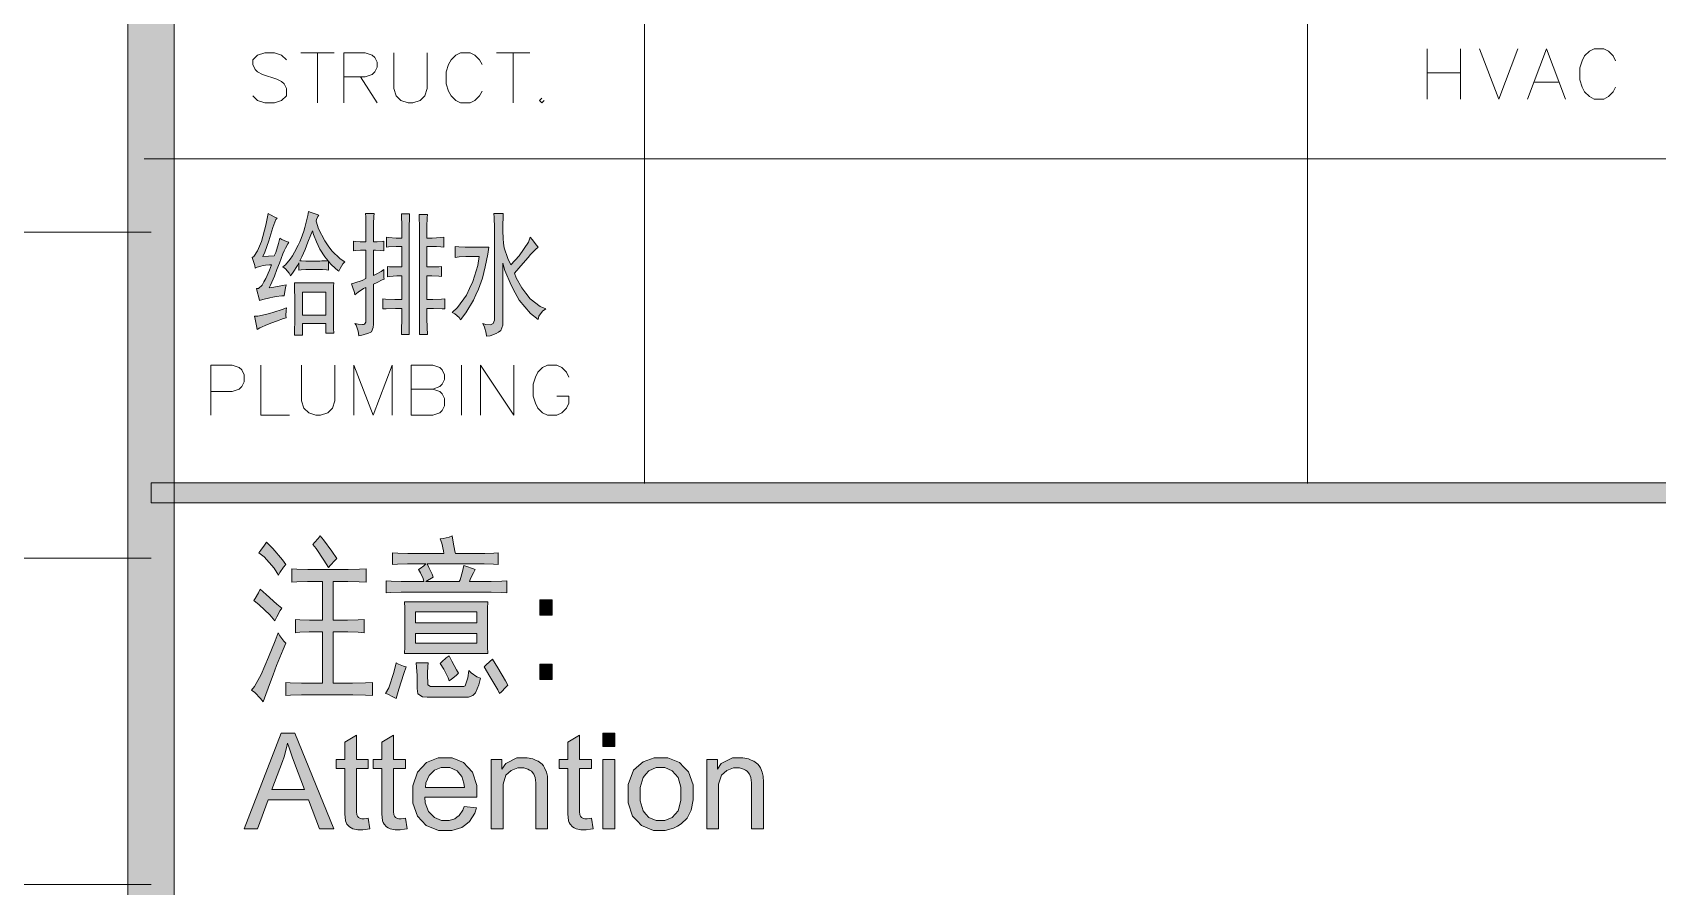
# Model space of a CAD drawing. Header units: millimetres. Extents: x 0 to 829, y 0 to 586.
# Drawn here: x 767.45 to 801.82, y 436.72 to 454.79 of the extents above; entities that cross this region are included whole.
import ezdxf

# ---------------------------------------------------------------- set-up
doc = ezdxf.new("R2010")
doc.units = ezdxf.units.MM

msp = doc.modelspace()

# ---------------------------------------------------------------- hatches: boundary and pattern name
h = msp.add_hatch(color=0)
h.dxf.hatch_style = 2
h.paths.add_polyline_path([(770.449028, 9.860139), (769.464778, 9.860139), (769.464778, 575.772139), (770.449028, 575.772139)])
h = msp.add_hatch(color=0)
h.dxf.hatch_style = 2
h.paths.add_polyline_path([(772.622139, 450.857056), (772.597444, 450.832361), (772.530417, 450.663028), (772.488083, 450.518389), (772.44575, 450.377278), (772.364611, 450.140917), (772.322278, 450.049194), (772.562167, 450.059778), (772.597444, 450.130333), (772.653889, 450.320833), (772.678583, 450.43725), (772.724444, 450.409028), (772.823222, 450.363167), (772.872611, 450.349056), (772.847917, 450.313778), (772.798528, 450.222056), (772.770306, 450.165611), (772.745611, 450.105639), (772.671528, 449.908083), (772.618611, 449.7705), (772.565694, 449.632917), (772.484556, 449.438889), (772.456333, 449.382444), (772.555111, 449.400083), (772.735028, 449.431833), (772.812639, 449.449472), (772.798528, 449.382444), (772.777361, 449.266028), (772.770306, 449.216639), (772.720917, 449.216639), (772.6045, 449.202528), (772.533944, 449.188417), (772.466917, 449.174306), (772.325806, 449.139028), (772.25525, 449.114333), (772.237611, 449.181361), (772.205861, 449.308361), (772.188222, 449.371861), (772.230556, 449.371861), (772.308167, 449.438889), (772.346972, 449.509444), (772.385778, 449.58), (772.463389, 449.759917), (772.505722, 449.869278), (772.463389, 449.869278), (772.375194, 449.862222), (772.329333, 449.855167), (772.283472, 449.844583), (772.202333, 449.819889), (772.163528, 449.80225), (772.152944, 449.855167), (772.117667, 449.964528), (772.0965, 450.0245), (772.131778, 450.049194), (772.209389, 450.169139), (772.251722, 450.264389), (772.294056, 450.363167), (772.385778, 450.708889), (772.431639, 450.959361), (772.481028, 450.931139), (772.576278, 450.88175)])
h = msp.add_hatch(color=0)
h.paths.add_polyline_path([(773.504083, 450.924083), (773.486444, 450.895861), (773.458222, 450.832361), (773.447639, 450.793556), (773.500556, 450.634806), (773.631083, 450.377278), (773.705167, 450.271444), (773.77925, 450.165611), (773.955639, 449.999806), (774.054417, 449.936306), (774.015611, 449.893972), (773.955639, 449.791667), (773.930944, 449.73875), (773.863917, 449.788139), (773.754556, 449.893972), (773.712222, 449.946889), (773.712222, 449.759917), (773.666361, 449.763444), (773.585222, 449.7705), (773.546417, 449.7705), (773.278306, 449.7705), (773.228917, 449.7705), (773.130139, 449.763444), (773.08075, 449.759917), (773.08075, 449.915139), (773.052528, 449.855167), (772.964333, 449.714056), (772.904361, 449.636444), (772.876139, 449.692889), (772.798528, 449.788139), (772.745611, 449.826944), (772.802056, 449.869278), (772.900833, 449.989222), (772.946694, 450.063306), (772.992556, 450.140917), (773.070167, 450.285556), (773.101917, 450.359639), (773.133667, 450.430194), (773.186583, 450.585417), (773.20775, 450.663028), (773.232444, 450.744167), (773.27125, 450.9135), (773.288889, 451.001694), (773.341806, 450.980528), (773.451167, 450.941722)])
h.paths.add_polyline_path([(773.705167, 449.957472), (773.634611, 450.042139), (773.528778, 450.204417), (773.4935, 450.282028), (773.458222, 450.359639), (773.394722, 450.514861), (773.370028, 450.592472), (773.338278, 450.507806), (773.274778, 450.349056), (773.246556, 450.271444), (773.218333, 450.193833), (773.147778, 450.038611), (773.105444, 449.957472), (773.140722, 449.953944), (773.228917, 449.946889), (773.278306, 449.946889), (773.528778, 449.946889), (773.571111, 449.953944), (773.659306, 449.957472)])
h = msp.add_hatch(color=0)
h.dxf.hatch_style = 2
h.paths.add_polyline_path([(774.195528, 449.470639), (774.269611, 449.488278), (774.424833, 449.541194), (774.502444, 449.58), (774.502444, 450.179722), (774.438944, 450.179722), (774.386028, 450.179722), (774.28725, 450.176194), (774.237861, 450.169139), (774.237861, 450.370222), (774.280194, 450.363167), (774.378972, 450.359639), (774.438944, 450.359639), (774.502444, 450.359639), (774.502444, 450.6595), (774.502444, 450.737111), (774.498917, 450.885278), (774.495389, 450.959361), (774.678833, 450.959361), (774.671778, 450.895861), (774.661194, 450.747694), (774.661194, 450.6595), (774.661194, 450.359639), (774.738806, 450.359639), (774.844639, 450.363167), (774.879917, 450.370222), (774.879917, 450.169139), (774.812889, 450.176194), (774.703528, 450.179722), (774.661194, 450.179722), (774.661194, 449.647028), (774.717639, 449.671722), (774.823472, 449.731694), (774.879917, 449.7705), (774.879917, 449.703472), (774.883444, 449.604694), (774.886972, 449.569417), (774.848167, 449.555306), (774.738806, 449.498861), (774.661194, 449.460056), (774.661194, 448.616917), (774.657667, 448.542833), (774.622389, 448.454639), (774.590639, 448.437), (774.558889, 448.422889), (774.442472, 448.387611), (774.354278, 448.369972), (774.336639, 448.465222), (774.294306, 448.592222), (774.269611, 448.6275), (774.340167, 448.616917), (774.431889, 448.606333), (774.453056, 448.609861), (774.474222, 448.613389), (774.498917, 448.655722), (774.502444, 448.694528), (774.502444, 449.393028), (774.453056, 449.371861), (774.336639, 449.29425), (774.269611, 449.237806), (774.259028, 449.287194), (774.220222, 449.403611)])
h = msp.add_hatch(color=0)
h.dxf.hatch_style = 2
h.paths.add_polyline_path([(777.402278, 450.959361), (777.402278, 450.874694), (777.39875, 450.726528), (777.39875, 450.6595), (777.395222, 450.592472), (777.405806, 450.426667), (777.412861, 450.331417), (777.423444, 450.232639), (777.501056, 450.003333), (777.568083, 449.869278), (777.740944, 450.059778), (777.942028, 450.352583), (777.977306, 450.458417), (778.023167, 450.401972), (778.104306, 450.296139), (778.143111, 450.24675), (778.090194, 450.197361), (777.984361, 450.088), (777.931444, 450.0245), (777.878528, 449.964528), (777.733889, 449.798722), (777.642167, 449.692889), (777.677444, 449.597639), (777.797389, 449.385972), (777.885583, 449.269556), (777.973778, 449.153139), (778.185444, 448.987333), (778.308917, 448.937944), (778.238361, 448.892083), (778.157222, 448.782722), (778.143111, 448.715694), (777.984361, 448.842694), (777.740944, 449.124917), (777.656278, 449.280139), (777.571611, 449.438889), (777.441083, 449.749333), (777.395222, 449.904556), (777.395222, 448.669833), (777.39875, 448.592222), (777.352889, 448.482861), (777.307028, 448.447583), (777.257639, 448.415833), (777.130639, 448.369972), (777.053028, 448.359389), (777.0495, 448.422889), (777.010694, 448.553417), (776.978944, 448.6275), (777.042444, 448.609861), (777.141222, 448.602806), (777.169444, 448.616917), (777.197667, 448.6275), (777.225889, 448.698056), (777.225889, 448.761556), (777.225889, 450.514861), (777.225889, 450.652444), (777.218833, 450.874694), (777.211778, 450.959361)])
h = msp.add_hatch(color=0)
h.dxf.hatch_style = 2
h.paths.add_polyline_path([(775.260917, 450.592472), (775.260917, 450.719472), (775.257389, 450.895861), (775.253861, 450.948778), (775.426722, 450.948778), (775.423194, 450.871167), (775.419667, 450.670083), (775.419667, 450.546611), (775.419667, 448.394667), (775.253861, 448.394667), (775.257389, 448.514611), (775.260917, 448.708639), (775.260917, 448.782722), (775.260917, 448.948528), (775.126861, 448.948528), (774.929306, 448.941472), (774.862278, 448.937944), (774.862278, 449.149611), (774.915194, 449.142556), (775.116278, 449.139028), (775.260917, 449.139028), (775.260917, 449.636444), (775.155083, 449.636444), (775.003389, 449.625861), (774.961056, 449.615278), (774.961056, 449.837528), (774.999861, 449.830472), (775.148028, 449.826944), (775.260917, 449.826944), (775.260917, 450.257333), (775.140972, 450.257333), (774.978694, 450.253806), (774.936361, 450.24675), (774.936361, 450.458417), (774.982222, 450.447833), (775.1445, 450.43725), (775.260917, 450.43725)])
h = msp.add_hatch(color=0)
h.dxf.hatch_style = 2
h.paths.add_polyline_path([(775.804194, 450.934667), (775.800667, 450.864111), (775.793611, 450.680667), (775.793611, 450.571306), (775.793611, 450.43725), (775.9065, 450.43725), (776.086417, 450.447833), (776.153444, 450.458417), (776.153444, 450.24675), (776.089944, 450.253806), (775.994694, 450.257333), (775.962944, 450.257333), (775.793611, 450.257333), (775.793611, 449.826944), (775.895917, 449.826944), (776.047611, 449.830472), (776.104056, 449.837528), (776.104056, 449.625861), (776.047611, 449.632917), (775.895917, 449.636444), (775.793611, 449.636444), (775.793611, 449.139028), (775.917083, 449.139028), (776.104056, 449.142556), (776.171083, 449.149611), (776.171083, 448.937944), (776.118167, 448.941472), (775.931194, 448.948528), (775.793611, 448.948528), (775.793611, 448.782722), (775.793611, 448.736861), (775.800667, 448.542833), (775.804194, 448.394667), (775.634861, 448.394667), (775.634861, 450.571306), (775.634861, 450.69125), (775.631333, 450.874694), (775.627806, 450.934667)])
h = msp.add_hatch(color=0)
h.dxf.hatch_style = 2
h.paths.add_polyline_path([(777.102417, 450.24675), (777.08125, 450.098583), (777.028333, 449.830472), (776.996583, 449.710528), (776.968361, 449.590583), (776.883694, 449.354222), (776.830778, 449.237806), (776.777861, 449.121389), (776.615583, 448.853278), (776.502694, 448.705111), (776.474472, 448.7545), (776.386278, 448.832111), (776.326306, 448.860333), (776.442722, 448.969694), (776.629694, 449.227222), (776.696722, 449.371861), (776.767278, 449.5165), (776.869583, 449.855167), (776.901333, 450.049194), (776.679083, 450.049194), (776.615583, 450.049194), (776.474472, 450.038611), (776.393333, 450.0245), (776.393333, 450.257333), (776.470944, 450.253806), (776.605, 450.24675), (776.6685, 450.24675)])
h = msp.add_hatch(color=0)
h.paths.add_polyline_path([(773.655778, 448.426417), (773.655778, 448.6275), (773.161889, 448.6275), (773.161889, 448.384083), (772.989028, 448.384083), (772.992556, 448.447583), (772.996083, 448.715694), (772.996083, 448.916778), (772.996083, 449.114333), (772.992556, 449.403611), (772.989028, 449.491806), (773.821583, 449.491806), (773.818056, 449.42125), (773.814528, 449.163722), (773.814528, 448.983806), (773.814528, 448.800361), (773.818056, 448.521667), (773.821583, 448.426417)])
h.paths.add_polyline_path([(773.655778, 448.803889), (773.655778, 449.29425), (773.161889, 449.29425), (773.161889, 448.803889)])
h = msp.add_hatch(color=0)
h.dxf.hatch_style = 2
h.paths.add_polyline_path([(772.145889, 448.782722), (772.216444, 448.78625), (772.375194, 448.818), (772.463389, 448.842694), (772.551583, 448.867389), (772.7315, 448.927361), (772.823222, 448.959111), (772.812639, 448.902667), (772.809111, 448.800361), (772.812639, 448.747444), (772.759722, 448.733333), (772.608028, 448.680417), (772.512778, 448.645139), (772.417528, 448.606333), (772.262306, 448.539306), (772.205861, 448.504028), (772.19175, 448.581639), (772.163528, 448.72275)])
h = msp.add_hatch(color=0)
h.dxf.hatch_style = 2
h.paths.add_polyline_path([(769.958667, 444.831611), (769.958667, 445.254944), (819.294639, 445.254944), (819.294639, 444.831611)])
h = msp.add_hatch(color=0)
h.dxf.hatch_style = 2
h.paths.add_polyline_path([(773.377083, 443.953194), (773.415889, 443.992), (773.4935, 444.080194), (773.532306, 444.133111), (773.602861, 444.048444), (773.77925, 443.812083), (773.885083, 443.656861), (773.84275, 443.614528), (773.754556, 443.51575), (773.708694, 443.466361), (773.613444, 443.621583), (773.447639, 443.865)])
h = msp.add_hatch(color=0)
h.dxf.hatch_style = 2
h.paths.add_polyline_path([(775.486694, 443.540444), (775.384389, 443.540444), (775.172722, 443.533389), (775.063361, 443.526333), (775.063361, 443.776806), (775.179778, 443.76975), (775.391444, 443.762694), (775.486694, 443.762694), (776.149917, 443.762694), (776.146389, 443.819139), (776.107583, 443.977889), (776.072306, 444.073139), (776.135806, 444.080194), (776.262806, 444.108417), (776.329833, 444.133111), (776.351, 443.999056), (776.38275, 443.812083), (776.396861, 443.762694), (776.904861, 443.762694), (777.01775, 443.762694), (777.211778, 443.76975), (777.296444, 443.776806), (777.296444, 443.526333), (777.201194, 443.533389), (777.007167, 443.540444), (776.904861, 443.540444), (775.797139, 443.540444), (775.835944, 443.466361), (775.902972, 443.32525), (775.927667, 443.258222), (775.772444, 443.170028), (776.474472, 443.170028), (776.495639, 443.205306), (776.545028, 443.378167), (776.57325, 443.508694), (776.640278, 443.487528), (776.760222, 443.441667), (776.816667, 443.4205), (776.777861, 443.353472), (776.717889, 443.23), (776.696722, 443.170028), (777.028333, 443.170028), (777.151806, 443.170028), (777.377583, 443.177083), (777.483417, 443.184139), (777.483417, 442.933667), (777.377583, 442.940722), (777.151806, 442.947778), (777.028333, 442.947778), (775.363222, 442.947778), (775.246806, 442.947778), (775.028083, 442.940722), (774.929306, 442.933667), (774.929306, 443.184139), (775.035139, 443.177083), (775.250333, 443.170028), (775.363222, 443.170028), (775.730111, 443.170028), (775.712472, 443.23), (775.656028, 443.353472), (775.617222, 443.4205), (775.6525, 443.441667), (775.730111, 443.501639), (775.772444, 443.540444)])
h = msp.add_hatch(color=0)
h.dxf.hatch_style = 2
h.paths.add_polyline_path([(772.399889, 443.999056), (772.530417, 443.865), (772.738556, 443.628639), (772.809111, 443.526333), (772.759722, 443.473417), (772.682111, 443.360528), (772.653889, 443.304083), (772.558639, 443.45225), (772.354028, 443.688611), (772.241139, 443.776806), (772.279944, 443.829722), (772.361083, 443.939083)])
h = msp.add_hatch(color=0)
h.dxf.hatch_style = 2
h.paths.add_polyline_path([(774.019139, 443.4205), (774.124972, 443.4205), (774.368389, 443.427556), (774.5095, 443.434611), (774.5095, 443.155917), (774.357806, 443.162972), (774.117917, 443.170028), (774.029722, 443.170028), (773.807472, 443.170028), (773.807472, 442.355111), (774.019139, 442.355111), (774.114389, 442.355111), (774.336639, 442.362167), (774.463639, 442.369222), (774.463639, 442.087), (774.340167, 442.097583), (774.117917, 442.104639), (774.019139, 442.104639), (773.807472, 442.104639), (773.807472, 441.021611), (774.086167, 441.021611), (774.220222, 441.021611), (774.495389, 441.028667), (774.640028, 441.035722), (774.640028, 440.757028), (774.495389, 440.764083), (774.22375, 440.771139), (774.09675, 440.771139), (773.285361, 440.771139), (773.140722, 440.771139), (772.904361, 440.764083), (772.809111, 440.757028), (772.809111, 441.035722), (772.897306, 441.028667), (773.140722, 441.021611), (773.295944, 441.021611), (773.585222, 441.021611), (773.585222, 442.104639), (773.408833, 442.104639), (773.303, 442.104639), (773.101917, 442.097583), (773.010194, 442.087), (773.010194, 442.369222), (773.101917, 442.362167), (773.310056, 442.355111), (773.419417, 442.355111), (773.585222, 442.355111), (773.585222, 443.170028), (773.377083, 443.170028), (773.264194, 443.170028), (773.041944, 443.162972), (772.932583, 443.155917), (772.932583, 443.434611), (773.041944, 443.427556), (773.27125, 443.4205), (773.387667, 443.4205)])
h = msp.add_hatch(color=0)
h.dxf.hatch_style = 2
h.paths.add_polyline_path([(772.265833, 443.00775), (772.392833, 442.894861), (772.618611, 442.693778), (772.720917, 442.605583), (772.685639, 442.556194), (772.615083, 442.422139), (772.576278, 442.341), (772.470444, 442.464472), (772.248194, 442.679667), (772.131778, 442.767861), (772.163528, 442.813722), (772.230556, 442.933667)])
h = msp.add_hatch(color=0)
h.paths.add_polyline_path([(777.084778, 442.739639), (777.077722, 442.598528), (777.074194, 442.326889), (777.074194, 442.192833), (777.074194, 442.065833), (777.077722, 441.790667), (777.084778, 441.646028), (775.317361, 441.646028), (775.324417, 441.790667), (775.327944, 442.072889), (775.327944, 442.206944), (775.327944, 442.341), (775.324417, 442.605583), (775.317361, 442.739639)])
h.paths.add_polyline_path([(776.851944, 442.295139), (776.851944, 442.5315), (775.550194, 442.5315), (775.550194, 442.295139)])
h.paths.add_polyline_path([(776.851944, 441.86475), (776.851944, 442.072889), (775.550194, 442.072889), (775.550194, 441.86475)])
h = msp.add_hatch(color=0)
h.dxf.hatch_style = 2
h.paths.add_polyline_path([(778.439444, 442.457417), (778.181917, 442.457417), (778.181917, 442.7855), (778.439444, 442.7855)])
h = msp.add_hatch(color=0)
h.dxf.hatch_style = 2
h.paths.add_polyline_path([(772.809111, 441.86475), (772.749139, 441.734222), (772.611556, 441.395556), (772.537472, 441.194472), (772.463389, 440.989861), (772.361083, 440.704111), (772.332861, 440.622972), (772.276417, 440.697056), (772.152944, 440.824056), (772.085917, 440.873444), (772.149417, 440.947528), (772.287, 441.205056), (772.364611, 441.384972), (772.442222, 441.568417), (772.579806, 441.917667), (772.643306, 442.087), (772.682111, 442.0235), (772.76325, 441.910611)])
h = msp.add_hatch(color=0)
h.dxf.hatch_style = 2
h.paths.add_polyline_path([(775.352639, 441.363806), (775.30325, 441.222694), (775.197417, 440.891083), (775.140972, 440.697056), (775.073944, 440.732333), (774.964583, 440.78525), (774.918722, 440.799361), (774.98575, 440.919306), (775.095111, 441.243861), (775.140972, 441.452), (775.190361, 441.423778), (775.296194, 441.377917)])
h = msp.add_hatch(color=0)
h.dxf.hatch_style = 2
h.paths.add_polyline_path([(775.818306, 441.452), (775.81125, 441.370861), (775.807722, 441.236806), (775.807722, 441.183889), (775.807722, 441.141556), (775.81125, 441.060417), (775.81125, 441.021611), (775.814778, 440.986333), (775.867694, 440.947528), (775.917083, 440.947528), (776.57325, 440.947528), (776.605, 440.961639), (776.661444, 441.1345), (776.682611, 441.289722), (776.728472, 441.236806), (776.851944, 441.155667), (776.929556, 441.127444), (776.89075, 440.986333), (776.823722, 440.817), (776.7955, 440.78525), (776.767278, 440.757028), (776.672028, 440.725278), (776.605, 440.725278), (775.797139, 440.725278), (775.701889, 440.732333), (775.603111, 440.795833), (775.596056, 440.852278), (775.589, 440.908722), (775.585472, 441.035722), (775.585472, 441.109806), (775.585472, 441.183889), (775.574889, 441.35675), (775.564306, 441.452)])
h = msp.add_hatch(color=0)
h.dxf.hatch_style = 2
h.paths.add_polyline_path([(776.262806, 441.600167), (776.322778, 441.487278), (776.421556, 441.303833), (776.460361, 441.22975), (776.410972, 441.183889), (776.312194, 441.10275), (776.262806, 441.067472), (776.245167, 441.1345), (776.149917, 441.317944), (776.072306, 441.437889), (776.107583, 441.473167), (776.202833, 441.554306)])
h = msp.add_hatch(color=0)
h.dxf.hatch_style = 2
h.paths.add_polyline_path([(777.183556, 441.526083), (777.289389, 441.342639), (777.451667, 441.067472), (777.504583, 440.979278), (777.455194, 440.926361), (777.367, 440.838167), (777.328194, 440.799361), (777.289389, 440.8805), (777.127111, 441.162722), (777.007167, 441.363806), (777.038917, 441.399083), (777.127111, 441.480222)])
h = msp.add_hatch(color=0)
h.dxf.hatch_style = 2
h.paths.add_polyline_path([(778.439444, 441.095694), (778.181917, 441.095694), (778.181917, 441.423778), (778.439444, 441.423778)])
h = msp.add_hatch(color=0)
h.paths.add_polyline_path([(771.930694, 437.938333), (772.706806, 439.963278), (772.996083, 439.963278), (773.825111, 437.938333), (773.518194, 437.938333), (773.285361, 438.552167), (772.435167, 438.552167), (772.212917, 437.938333)])
h.paths.add_polyline_path([(772.512778, 438.770889), (773.200694, 438.770889), (772.989028, 439.328278), (772.939639, 439.458806), (772.869083, 439.670472), (772.844389, 439.751611), (772.823222, 439.652833), (772.770306, 439.458806), (772.735028, 439.363556)])
h = msp.add_hatch(color=0)
h.dxf.hatch_style = 2
h.paths.add_polyline_path([(779.515417, 439.677528), (779.515417, 439.963278), (779.765889, 439.963278), (779.765889, 439.677528)])
h = msp.add_hatch(color=0)
h.dxf.hatch_style = 2
h.paths.add_polyline_path([(774.551833, 438.160583), (774.587111, 437.938333), (774.534194, 437.92775), (774.438944, 437.917167), (774.400139, 437.917167), (774.333111, 437.917167), (774.227278, 437.938333), (774.188472, 437.9595), (774.153194, 437.980667), (774.100278, 438.037111), (774.082639, 438.072389), (774.068528, 438.107667), (774.054417, 438.255833), (774.054417, 438.368722), (774.054417, 439.215389), (773.870972, 439.215389), (773.870972, 439.405889), (774.054417, 439.405889), (774.054417, 439.76925), (774.304889, 439.920944), (774.304889, 439.405889), (774.551833, 439.405889), (774.551833, 439.215389), (774.304889, 439.215389), (774.304889, 438.354611), (774.304889, 438.301694), (774.308417, 438.231139), (774.315472, 438.217028), (774.322528, 438.202917), (774.343694, 438.178222), (774.357806, 438.167639), (774.371917, 438.160583), (774.41425, 438.15), (774.442472, 438.15), (774.463639, 438.15), (774.516556, 438.153528)])
h = msp.add_hatch(color=0)
h.dxf.hatch_style = 2
h.paths.add_polyline_path([(775.338528, 438.160583), (775.373806, 437.938333), (775.320889, 437.92775), (775.225639, 437.917167), (775.186833, 437.917167), (775.119806, 437.917167), (775.013972, 437.938333), (774.975167, 437.9595), (774.939889, 437.980667), (774.886972, 438.037111), (774.869333, 438.072389), (774.855222, 438.107667), (774.841111, 438.255833), (774.841111, 438.368722), (774.841111, 439.215389), (774.657667, 439.215389), (774.657667, 439.405889), (774.841111, 439.405889), (774.841111, 439.76925), (775.088056, 439.920944), (775.088056, 439.405889), (775.338528, 439.405889), (775.338528, 439.215389), (775.088056, 439.215389), (775.088056, 438.354611), (775.088056, 438.301694), (775.095111, 438.231139), (775.102167, 438.217028), (775.109222, 438.202917), (775.130389, 438.178222), (775.1445, 438.167639), (775.158611, 438.160583), (775.200944, 438.15), (775.229167, 438.15), (775.250333, 438.15), (775.30325, 438.153528)])
h = msp.add_hatch(color=0)
h.dxf.hatch_style = 2
h.paths.add_polyline_path([(779.272, 438.160583), (779.307278, 437.938333), (779.254361, 437.92775), (779.159111, 437.917167), (779.120306, 437.917167), (779.04975, 437.917167), (778.947444, 437.938333), (778.908639, 437.9595), (778.873361, 437.980667), (778.820444, 438.037111), (778.802806, 438.072389), (778.788694, 438.107667), (778.774583, 438.255833), (778.774583, 438.368722), (778.774583, 439.215389), (778.587611, 439.215389), (778.587611, 439.405889), (778.774583, 439.405889), (778.774583, 439.76925), (779.021528, 439.920944), (779.021528, 439.405889), (779.272, 439.405889), (779.272, 439.215389), (779.021528, 439.215389), (779.021528, 438.354611), (779.021528, 438.301694), (779.028583, 438.231139), (779.035639, 438.217028), (779.042694, 438.202917), (779.063861, 438.178222), (779.077972, 438.167639), (779.092083, 438.160583), (779.134417, 438.15), (779.162639, 438.15), (779.183806, 438.15), (779.236722, 438.153528)])
h = msp.add_hatch(color=0)
h.paths.add_polyline_path([(776.583833, 438.411056), (776.841361, 438.379306), (776.809611, 438.266417), (776.696722, 438.090028), (776.615583, 438.030056), (776.534444, 437.966556), (776.322778, 437.903056), (776.195778, 437.903056), (776.037028, 437.903056), (775.7795, 438.005361), (775.68425, 438.104139), (775.592528, 438.202917), (775.497278, 438.481611), (775.497278, 438.658), (775.497278, 438.844972), (775.592528, 439.13425), (775.687778, 439.236556), (775.783028, 439.338861), (776.029972, 439.441167), (776.181667, 439.441167), (776.329833, 439.441167), (776.569722, 439.338861), (776.661444, 439.240083), (776.756694, 439.137778), (776.848417, 438.855556), (776.848417, 438.675639), (776.848417, 438.665056), (776.848417, 438.629778), (776.848417, 438.608611), (775.751278, 438.608611), (775.758333, 438.488667), (775.828889, 438.301694), (775.888861, 438.238194), (775.952361, 438.174694), (776.104056, 438.111194), (776.195778, 438.111194), (776.266333, 438.111194), (776.38275, 438.146472), (776.428611, 438.18175), (776.478, 438.217028), (776.555611, 438.333444)])
h.paths.add_polyline_path([(775.765389, 438.813222), (776.587361, 438.813222), (776.576778, 438.904944), (776.530917, 439.046056), (776.492111, 439.091917), (776.432139, 439.162472), (776.280444, 439.233028), (776.185194, 439.233028), (776.097, 439.233028), (775.955889, 439.176583), (775.895917, 439.120139), (775.839472, 439.063694), (775.772444, 438.908472)])
h = msp.add_hatch(color=0)
h.dxf.hatch_style = 2
h.paths.add_polyline_path([(777.155333, 437.938333), (777.155333, 439.405889), (777.377583, 439.405889), (777.377583, 439.19775), (777.458722, 439.317694), (777.691556, 439.441167), (777.846778, 439.441167), (777.910278, 439.441167), (778.03375, 439.416472), (778.090194, 439.391778), (778.143111, 439.367083), (778.227778, 439.303583), (778.256, 439.268306), (778.280694, 439.2295), (778.3195, 439.13425), (778.333611, 439.081333), (778.340667, 439.049583), (778.344194, 438.926111), (778.344194, 438.841444), (778.344194, 437.938333), (778.09725, 437.938333), (778.09725, 438.830861), (778.09725, 438.908472), (778.083139, 439.021361), (778.069028, 439.060167), (778.051389, 439.095444), (778.002, 439.155417), (777.963194, 439.180111), (777.927917, 439.201278), (777.839722, 439.225972), (777.790333, 439.225972), (777.712722, 439.225972), (777.575139, 439.173056), (777.518694, 439.123667), (777.46225, 439.074278), (777.402278, 438.88025), (777.402278, 438.739139), (777.402278, 437.938333)])
h = msp.add_hatch(color=0)
h.dxf.hatch_style = 2
h.paths.add_polyline_path([(779.515417, 437.938333), (779.515417, 439.405889), (779.765889, 439.405889), (779.765889, 437.938333)])
h = msp.add_hatch(color=0)
h.paths.add_polyline_path([(780.048111, 438.672111), (780.048111, 438.876722), (780.161, 439.176583), (780.273889, 439.275361), (780.369139, 439.3565), (780.601972, 439.441167), (780.736028, 439.441167), (780.887722, 439.441167), (781.134667, 439.338861), (781.229917, 439.240083), (781.328694, 439.141306), (781.423944, 438.866139), (781.423944, 438.693278), (781.423944, 438.552167), (781.381611, 438.329917), (781.339278, 438.24525), (781.296944, 438.164111), (781.173472, 438.040639), (781.092333, 437.994778), (781.011194, 437.948917), (780.831278, 437.903056), (780.736028, 437.903056), (780.584333, 437.903056), (780.333861, 438.005361), (780.238611, 438.104139), (780.143361, 438.202917), (780.048111, 438.485139)])
h.paths.add_polyline_path([(780.305639, 438.672111), (780.305639, 438.531), (780.365611, 438.319333), (780.425583, 438.248778), (780.489083, 438.178222), (780.644306, 438.111194), (780.736028, 438.111194), (780.82775, 438.111194), (780.982972, 438.178222), (781.046472, 438.248778), (781.106444, 438.319333), (781.166417, 438.534528), (781.166417, 438.679167), (781.166417, 438.81675), (781.106444, 439.021361), (781.042944, 439.091917), (780.982972, 439.162472), (780.82775, 439.233028), (780.736028, 439.233028), (780.644306, 439.233028), (780.489083, 439.162472), (780.425583, 439.091917), (780.365611, 439.024889), (780.305639, 438.813222)])
h = msp.add_hatch(color=0)
h.dxf.hatch_style = 2
h.paths.add_polyline_path([(781.71675, 437.938333), (781.71675, 439.405889), (781.939, 439.405889), (781.939, 439.19775), (782.020139, 439.317694), (782.252972, 439.441167), (782.408194, 439.441167), (782.471694, 439.441167), (782.595167, 439.416472), (782.651611, 439.391778), (782.704528, 439.367083), (782.789194, 439.303583), (782.817417, 439.268306), (782.845639, 439.2295), (782.880917, 439.13425), (782.895028, 439.081333), (782.902083, 439.049583), (782.909139, 438.926111), (782.909139, 438.841444), (782.909139, 437.938333), (782.658667, 437.938333), (782.658667, 438.830861), (782.658667, 438.908472), (782.644556, 439.021361), (782.630444, 439.060167), (782.616333, 439.095444), (782.563417, 439.155417), (782.528139, 439.180111), (782.489333, 439.201278), (782.404667, 439.225972), (782.35175, 439.225972), (782.274139, 439.225972), (782.136556, 439.173056), (782.080111, 439.123667), (782.023667, 439.074278), (781.963694, 438.88025), (781.963694, 438.739139), (781.963694, 437.938333)])

# ---------------------------------------------------------------- linework, layer by layer
at = {"color": 0, "lineweight": 0}
for points in [[(770.449028, 9.860139), (769.464778, 9.860139), (769.464778, 575.772139), (770.449028, 575.772139)], [(772.622139, 450.857056), (772.597444, 450.832361), (772.530417, 450.663028), (772.488083, 450.518389), (772.44575, 450.377278), (772.364611, 450.140917), (772.322278, 450.049194), (772.562167, 450.059778), (772.597444, 450.130333), (772.653889, 450.320833), (772.678583, 450.43725), (772.724444, 450.409028), (772.823222, 450.363167), (772.872611, 450.349056), (772.847917, 450.313778), (772.798528, 450.222056), (772.770306, 450.165611), (772.745611, 450.105639), (772.671528, 449.908083), (772.618611, 449.7705), (772.565694, 449.632917), (772.484556, 449.438889), (772.456333, 449.382444), (772.555111, 449.400083), (772.735028, 449.431833), (772.812639, 449.449472), (772.798528, 449.382444), (772.777361, 449.266028), (772.770306, 449.216639), (772.720917, 449.216639), (772.6045, 449.202528), (772.533944, 449.188417), (772.466917, 449.174306), (772.325806, 449.139028), (772.25525, 449.114333), (772.237611, 449.181361), (772.205861, 449.308361), (772.188222, 449.371861), (772.230556, 449.371861), (772.308167, 449.438889), (772.346972, 449.509444), (772.385778, 449.58), (772.463389, 449.759917), (772.505722, 449.869278), (772.463389, 449.869278), (772.375194, 449.862222), (772.329333, 449.855167), (772.283472, 449.844583), (772.202333, 449.819889), (772.163528, 449.80225), (772.152944, 449.855167), (772.117667, 449.964528), (772.0965, 450.0245), (772.131778, 450.049194), (772.209389, 450.169139), (772.251722, 450.264389), (772.294056, 450.363167), (772.385778, 450.708889), (772.431639, 450.959361), (772.481028, 450.931139), (772.576278, 450.88175)], [(773.504083, 450.924083), (773.486444, 450.895861), (773.458222, 450.832361), (773.447639, 450.793556), (773.500556, 450.634806), (773.631083, 450.377278), (773.705167, 450.271444), (773.77925, 450.165611), (773.955639, 449.999806), (774.054417, 449.936306), (774.015611, 449.893972), (773.955639, 449.791667), (773.930944, 449.73875), (773.863917, 449.788139), (773.754556, 449.893972), (773.712222, 449.946889), (773.712222, 449.759917), (773.666361, 449.763444), (773.585222, 449.7705), (773.546417, 449.7705), (773.278306, 449.7705), (773.228917, 449.7705), (773.130139, 449.763444), (773.08075, 449.759917), (773.08075, 449.915139), (773.052528, 449.855167), (772.964333, 449.714056), (772.904361, 449.636444), (772.876139, 449.692889), (772.798528, 449.788139), (772.745611, 449.826944), (772.802056, 449.869278), (772.900833, 449.989222), (772.946694, 450.063306), (772.992556, 450.140917), (773.070167, 450.285556), (773.101917, 450.359639), (773.133667, 450.430194), (773.186583, 450.585417), (773.20775, 450.663028), (773.232444, 450.744167), (773.27125, 450.9135), (773.288889, 451.001694), (773.341806, 450.980528), (773.451167, 450.941722)], [(774.195528, 449.470639), (774.269611, 449.488278), (774.424833, 449.541194), (774.502444, 449.58), (774.502444, 450.179722), (774.438944, 450.179722), (774.386028, 450.179722), (774.28725, 450.176194), (774.237861, 450.169139), (774.237861, 450.370222), (774.280194, 450.363167), (774.378972, 450.359639), (774.438944, 450.359639), (774.502444, 450.359639), (774.502444, 450.6595), (774.502444, 450.737111), (774.498917, 450.885278), (774.495389, 450.959361), (774.678833, 450.959361), (774.671778, 450.895861), (774.661194, 450.747694), (774.661194, 450.6595), (774.661194, 450.359639), (774.738806, 450.359639), (774.844639, 450.363167), (774.879917, 450.370222), (774.879917, 450.169139), (774.812889, 450.176194), (774.703528, 450.179722), (774.661194, 450.179722), (774.661194, 449.647028), (774.717639, 449.671722), (774.823472, 449.731694), (774.879917, 449.7705), (774.879917, 449.703472), (774.883444, 449.604694), (774.886972, 449.569417), (774.848167, 449.555306), (774.738806, 449.498861), (774.661194, 449.460056), (774.661194, 448.616917), (774.657667, 448.542833), (774.622389, 448.454639), (774.590639, 448.437), (774.558889, 448.422889), (774.442472, 448.387611), (774.354278, 448.369972), (774.336639, 448.465222), (774.294306, 448.592222), (774.269611, 448.6275), (774.340167, 448.616917), (774.431889, 448.606333), (774.453056, 448.609861), (774.474222, 448.613389), (774.498917, 448.655722), (774.502444, 448.694528), (774.502444, 449.393028), (774.453056, 449.371861), (774.336639, 449.29425), (774.269611, 449.237806), (774.259028, 449.287194), (774.220222, 449.403611)], [(777.402278, 450.959361), (777.402278, 450.874694), (777.39875, 450.726528), (777.39875, 450.6595), (777.395222, 450.592472), (777.405806, 450.426667), (777.412861, 450.331417), (777.423444, 450.232639), (777.501056, 450.003333), (777.568083, 449.869278), (777.740944, 450.059778), (777.942028, 450.352583), (777.977306, 450.458417), (778.023167, 450.401972), (778.104306, 450.296139), (778.143111, 450.24675), (778.090194, 450.197361), (777.984361, 450.088), (777.931444, 450.0245), (777.878528, 449.964528), (777.733889, 449.798722), (777.642167, 449.692889), (777.677444, 449.597639), (777.797389, 449.385972), (777.885583, 449.269556), (777.973778, 449.153139), (778.185444, 448.987333), (778.308917, 448.937944), (778.238361, 448.892083), (778.157222, 448.782722), (778.143111, 448.715694), (777.984361, 448.842694), (777.740944, 449.124917), (777.656278, 449.280139), (777.571611, 449.438889), (777.441083, 449.749333), (777.395222, 449.904556), (777.395222, 448.669833), (777.39875, 448.592222), (777.352889, 448.482861), (777.307028, 448.447583), (777.257639, 448.415833), (777.130639, 448.369972), (777.053028, 448.359389), (777.0495, 448.422889), (777.010694, 448.553417), (776.978944, 448.6275), (777.042444, 448.609861), (777.141222, 448.602806), (777.169444, 448.616917), (777.197667, 448.6275), (777.225889, 448.698056), (777.225889, 448.761556), (777.225889, 450.514861), (777.225889, 450.652444), (777.218833, 450.874694), (777.211778, 450.959361)], [(775.260917, 450.592472), (775.260917, 450.719472), (775.257389, 450.895861), (775.253861, 450.948778), (775.426722, 450.948778), (775.423194, 450.871167), (775.419667, 450.670083), (775.419667, 450.546611), (775.419667, 448.394667), (775.253861, 448.394667), (775.257389, 448.514611), (775.260917, 448.708639), (775.260917, 448.782722), (775.260917, 448.948528), (775.126861, 448.948528), (774.929306, 448.941472), (774.862278, 448.937944), (774.862278, 449.149611), (774.915194, 449.142556), (775.116278, 449.139028), (775.260917, 449.139028), (775.260917, 449.636444), (775.155083, 449.636444), (775.003389, 449.625861), (774.961056, 449.615278), (774.961056, 449.837528), (774.999861, 449.830472), (775.148028, 449.826944), (775.260917, 449.826944), (775.260917, 450.257333), (775.140972, 450.257333), (774.978694, 450.253806), (774.936361, 450.24675), (774.936361, 450.458417), (774.982222, 450.447833), (775.1445, 450.43725), (775.260917, 450.43725)], [(775.804194, 450.934667), (775.800667, 450.864111), (775.793611, 450.680667), (775.793611, 450.571306), (775.793611, 450.43725), (775.9065, 450.43725), (776.086417, 450.447833), (776.153444, 450.458417), (776.153444, 450.24675), (776.089944, 450.253806), (775.994694, 450.257333), (775.962944, 450.257333), (775.793611, 450.257333), (775.793611, 449.826944), (775.895917, 449.826944), (776.047611, 449.830472), (776.104056, 449.837528), (776.104056, 449.625861), (776.047611, 449.632917), (775.895917, 449.636444), (775.793611, 449.636444), (775.793611, 449.139028), (775.917083, 449.139028), (776.104056, 449.142556), (776.171083, 449.149611), (776.171083, 448.937944), (776.118167, 448.941472), (775.931194, 448.948528), (775.793611, 448.948528), (775.793611, 448.782722), (775.793611, 448.736861), (775.800667, 448.542833), (775.804194, 448.394667), (775.634861, 448.394667), (775.634861, 450.571306), (775.634861, 450.69125), (775.631333, 450.874694), (775.627806, 450.934667)], [(773.705167, 449.957472), (773.634611, 450.042139), (773.528778, 450.204417), (773.4935, 450.282028), (773.458222, 450.359639), (773.394722, 450.514861), (773.370028, 450.592472), (773.338278, 450.507806), (773.274778, 450.349056), (773.246556, 450.271444), (773.218333, 450.193833), (773.147778, 450.038611), (773.105444, 449.957472), (773.140722, 449.953944), (773.228917, 449.946889), (773.278306, 449.946889), (773.528778, 449.946889), (773.571111, 449.953944), (773.659306, 449.957472)], [(777.102417, 450.24675), (777.08125, 450.098583), (777.028333, 449.830472), (776.996583, 449.710528), (776.968361, 449.590583), (776.883694, 449.354222), (776.830778, 449.237806), (776.777861, 449.121389), (776.615583, 448.853278), (776.502694, 448.705111), (776.474472, 448.7545), (776.386278, 448.832111), (776.326306, 448.860333), (776.442722, 448.969694), (776.629694, 449.227222), (776.696722, 449.371861), (776.767278, 449.5165), (776.869583, 449.855167), (776.901333, 450.049194), (776.679083, 450.049194), (776.615583, 450.049194), (776.474472, 450.038611), (776.393333, 450.0245), (776.393333, 450.257333), (776.470944, 450.253806), (776.605, 450.24675), (776.6685, 450.24675)], [(773.655778, 448.426417), (773.655778, 448.6275), (773.161889, 448.6275), (773.161889, 448.384083), (772.989028, 448.384083), (772.992556, 448.447583), (772.996083, 448.715694), (772.996083, 448.916778), (772.996083, 449.114333), (772.992556, 449.403611), (772.989028, 449.491806), (773.821583, 449.491806), (773.818056, 449.42125), (773.814528, 449.163722), (773.814528, 448.983806), (773.814528, 448.800361), (773.818056, 448.521667), (773.821583, 448.426417)], [(773.655778, 448.803889), (773.655778, 449.29425), (773.161889, 449.29425), (773.161889, 448.803889)], [(772.145889, 448.782722), (772.216444, 448.78625), (772.375194, 448.818), (772.463389, 448.842694), (772.551583, 448.867389), (772.7315, 448.927361), (772.823222, 448.959111), (772.812639, 448.902667), (772.809111, 448.800361), (772.812639, 448.747444), (772.759722, 448.733333), (772.608028, 448.680417), (772.512778, 448.645139), (772.417528, 448.606333), (772.262306, 448.539306), (772.205861, 448.504028), (772.19175, 448.581639), (772.163528, 448.72275)], [(769.958667, 444.831611), (769.958667, 445.254944), (819.294639, 445.254944), (819.294639, 444.831611)], [(773.377083, 443.953194), (773.415889, 443.992), (773.4935, 444.080194), (773.532306, 444.133111), (773.602861, 444.048444), (773.77925, 443.812083), (773.885083, 443.656861), (773.84275, 443.614528), (773.754556, 443.51575), (773.708694, 443.466361), (773.613444, 443.621583), (773.447639, 443.865)], [(775.486694, 443.540444), (775.384389, 443.540444), (775.172722, 443.533389), (775.063361, 443.526333), (775.063361, 443.776806), (775.179778, 443.76975), (775.391444, 443.762694), (775.486694, 443.762694), (776.149917, 443.762694), (776.146389, 443.819139), (776.107583, 443.977889), (776.072306, 444.073139), (776.135806, 444.080194), (776.262806, 444.108417), (776.329833, 444.133111), (776.351, 443.999056), (776.38275, 443.812083), (776.396861, 443.762694), (776.904861, 443.762694), (777.01775, 443.762694), (777.211778, 443.76975), (777.296444, 443.776806), (777.296444, 443.526333), (777.201194, 443.533389), (777.007167, 443.540444), (776.904861, 443.540444), (775.797139, 443.540444), (775.835944, 443.466361), (775.902972, 443.32525), (775.927667, 443.258222), (775.772444, 443.170028), (776.474472, 443.170028), (776.495639, 443.205306), (776.545028, 443.378167), (776.57325, 443.508694), (776.640278, 443.487528), (776.760222, 443.441667), (776.816667, 443.4205), (776.777861, 443.353472), (776.717889, 443.23), (776.696722, 443.170028), (777.028333, 443.170028), (777.151806, 443.170028), (777.377583, 443.177083), (777.483417, 443.184139), (777.483417, 442.933667), (777.377583, 442.940722), (777.151806, 442.947778), (777.028333, 442.947778), (775.363222, 442.947778), (775.246806, 442.947778), (775.028083, 442.940722), (774.929306, 442.933667), (774.929306, 443.184139), (775.035139, 443.177083), (775.250333, 443.170028), (775.363222, 443.170028), (775.730111, 443.170028), (775.712472, 443.23), (775.656028, 443.353472), (775.617222, 443.4205), (775.6525, 443.441667), (775.730111, 443.501639), (775.772444, 443.540444)], [(772.399889, 443.999056), (772.530417, 443.865), (772.738556, 443.628639), (772.809111, 443.526333), (772.759722, 443.473417), (772.682111, 443.360528), (772.653889, 443.304083), (772.558639, 443.45225), (772.354028, 443.688611), (772.241139, 443.776806), (772.279944, 443.829722), (772.361083, 443.939083)], [(774.019139, 443.4205), (774.124972, 443.4205), (774.368389, 443.427556), (774.5095, 443.434611), (774.5095, 443.155917), (774.357806, 443.162972), (774.117917, 443.170028), (774.029722, 443.170028), (773.807472, 443.170028), (773.807472, 442.355111), (774.019139, 442.355111), (774.114389, 442.355111), (774.336639, 442.362167), (774.463639, 442.369222), (774.463639, 442.087), (774.340167, 442.097583), (774.117917, 442.104639), (774.019139, 442.104639), (773.807472, 442.104639), (773.807472, 441.021611), (774.086167, 441.021611), (774.220222, 441.021611), (774.495389, 441.028667), (774.640028, 441.035722), (774.640028, 440.757028), (774.495389, 440.764083), (774.22375, 440.771139), (774.09675, 440.771139), (773.285361, 440.771139), (773.140722, 440.771139), (772.904361, 440.764083), (772.809111, 440.757028), (772.809111, 441.035722), (772.897306, 441.028667), (773.140722, 441.021611), (773.295944, 441.021611), (773.585222, 441.021611), (773.585222, 442.104639), (773.408833, 442.104639), (773.303, 442.104639), (773.101917, 442.097583), (773.010194, 442.087), (773.010194, 442.369222), (773.101917, 442.362167), (773.310056, 442.355111), (773.419417, 442.355111), (773.585222, 442.355111), (773.585222, 443.170028), (773.377083, 443.170028), (773.264194, 443.170028), (773.041944, 443.162972), (772.932583, 443.155917), (772.932583, 443.434611), (773.041944, 443.427556), (773.27125, 443.4205), (773.387667, 443.4205)], [(772.265833, 443.00775), (772.392833, 442.894861), (772.618611, 442.693778), (772.720917, 442.605583), (772.685639, 442.556194), (772.615083, 442.422139), (772.576278, 442.341), (772.470444, 442.464472), (772.248194, 442.679667), (772.131778, 442.767861), (772.163528, 442.813722), (772.230556, 442.933667)], [(777.084778, 442.739639), (777.077722, 442.598528), (777.074194, 442.326889), (777.074194, 442.192833), (777.074194, 442.065833), (777.077722, 441.790667), (777.084778, 441.646028), (775.317361, 441.646028), (775.324417, 441.790667), (775.327944, 442.072889), (775.327944, 442.206944), (775.327944, 442.341), (775.324417, 442.605583), (775.317361, 442.739639)], [(778.439444, 442.457417), (778.181917, 442.457417), (778.181917, 442.7855), (778.439444, 442.7855)], [(776.851944, 442.295139), (776.851944, 442.5315), (775.550194, 442.5315), (775.550194, 442.295139)], [(772.809111, 441.86475), (772.749139, 441.734222), (772.611556, 441.395556), (772.537472, 441.194472), (772.463389, 440.989861), (772.361083, 440.704111), (772.332861, 440.622972), (772.276417, 440.697056), (772.152944, 440.824056), (772.085917, 440.873444), (772.149417, 440.947528), (772.287, 441.205056), (772.364611, 441.384972), (772.442222, 441.568417), (772.579806, 441.917667), (772.643306, 442.087), (772.682111, 442.0235), (772.76325, 441.910611)], [(776.851944, 441.86475), (776.851944, 442.072889), (775.550194, 442.072889), (775.550194, 441.86475)], [(775.352639, 441.363806), (775.30325, 441.222694), (775.197417, 440.891083), (775.140972, 440.697056), (775.073944, 440.732333), (774.964583, 440.78525), (774.918722, 440.799361), (774.98575, 440.919306), (775.095111, 441.243861), (775.140972, 441.452), (775.190361, 441.423778), (775.296194, 441.377917)], [(775.818306, 441.452), (775.81125, 441.370861), (775.807722, 441.236806), (775.807722, 441.183889), (775.807722, 441.141556), (775.81125, 441.060417), (775.81125, 441.021611), (775.814778, 440.986333), (775.867694, 440.947528), (775.917083, 440.947528), (776.57325, 440.947528), (776.605, 440.961639), (776.661444, 441.1345), (776.682611, 441.289722), (776.728472, 441.236806), (776.851944, 441.155667), (776.929556, 441.127444), (776.89075, 440.986333), (776.823722, 440.817), (776.7955, 440.78525), (776.767278, 440.757028), (776.672028, 440.725278), (776.605, 440.725278), (775.797139, 440.725278), (775.701889, 440.732333), (775.603111, 440.795833), (775.596056, 440.852278), (775.589, 440.908722), (775.585472, 441.035722), (775.585472, 441.109806), (775.585472, 441.183889), (775.574889, 441.35675), (775.564306, 441.452)], [(776.262806, 441.600167), (776.322778, 441.487278), (776.421556, 441.303833), (776.460361, 441.22975), (776.410972, 441.183889), (776.312194, 441.10275), (776.262806, 441.067472), (776.245167, 441.1345), (776.149917, 441.317944), (776.072306, 441.437889), (776.107583, 441.473167), (776.202833, 441.554306)], [(777.183556, 441.526083), (777.289389, 441.342639), (777.451667, 441.067472), (777.504583, 440.979278), (777.455194, 440.926361), (777.367, 440.838167), (777.328194, 440.799361), (777.289389, 440.8805), (777.127111, 441.162722), (777.007167, 441.363806), (777.038917, 441.399083), (777.127111, 441.480222)], [(778.439444, 441.095694), (778.181917, 441.095694), (778.181917, 441.423778), (778.439444, 441.423778)], [(771.930694, 437.938333), (772.706806, 439.963278), (772.996083, 439.963278), (773.825111, 437.938333), (773.518194, 437.938333), (773.285361, 438.552167), (772.435167, 438.552167), (772.212917, 437.938333)], [(779.515417, 439.677528), (779.515417, 439.963278), (779.765889, 439.963278), (779.765889, 439.677528)], [(772.512778, 438.770889), (773.200694, 438.770889), (772.989028, 439.328278), (772.939639, 439.458806), (772.869083, 439.670472), (772.844389, 439.751611), (772.823222, 439.652833), (772.770306, 439.458806), (772.735028, 439.363556)], [(774.551833, 438.160583), (774.587111, 437.938333), (774.534194, 437.92775), (774.438944, 437.917167), (774.400139, 437.917167), (774.333111, 437.917167), (774.227278, 437.938333), (774.188472, 437.9595), (774.153194, 437.980667), (774.100278, 438.037111), (774.082639, 438.072389), (774.068528, 438.107667), (774.054417, 438.255833), (774.054417, 438.368722), (774.054417, 439.215389), (773.870972, 439.215389), (773.870972, 439.405889), (774.054417, 439.405889), (774.054417, 439.76925), (774.304889, 439.920944), (774.304889, 439.405889), (774.551833, 439.405889), (774.551833, 439.215389), (774.304889, 439.215389), (774.304889, 438.354611), (774.304889, 438.301694), (774.308417, 438.231139), (774.315472, 438.217028), (774.322528, 438.202917), (774.343694, 438.178222), (774.357806, 438.167639), (774.371917, 438.160583), (774.41425, 438.15), (774.442472, 438.15), (774.463639, 438.15), (774.516556, 438.153528)], [(775.338528, 438.160583), (775.373806, 437.938333), (775.320889, 437.92775), (775.225639, 437.917167), (775.186833, 437.917167), (775.119806, 437.917167), (775.013972, 437.938333), (774.975167, 437.9595), (774.939889, 437.980667), (774.886972, 438.037111), (774.869333, 438.072389), (774.855222, 438.107667), (774.841111, 438.255833), (774.841111, 438.368722), (774.841111, 439.215389), (774.657667, 439.215389), (774.657667, 439.405889), (774.841111, 439.405889), (774.841111, 439.76925), (775.088056, 439.920944), (775.088056, 439.405889), (775.338528, 439.405889), (775.338528, 439.215389), (775.088056, 439.215389), (775.088056, 438.354611), (775.088056, 438.301694), (775.095111, 438.231139), (775.102167, 438.217028), (775.109222, 438.202917), (775.130389, 438.178222), (775.1445, 438.167639), (775.158611, 438.160583), (775.200944, 438.15), (775.229167, 438.15), (775.250333, 438.15), (775.30325, 438.153528)], [(779.272, 438.160583), (779.307278, 437.938333), (779.254361, 437.92775), (779.159111, 437.917167), (779.120306, 437.917167), (779.04975, 437.917167), (778.947444, 437.938333), (778.908639, 437.9595), (778.873361, 437.980667), (778.820444, 438.037111), (778.802806, 438.072389), (778.788694, 438.107667), (778.774583, 438.255833), (778.774583, 438.368722), (778.774583, 439.215389), (778.587611, 439.215389), (778.587611, 439.405889), (778.774583, 439.405889), (778.774583, 439.76925), (779.021528, 439.920944), (779.021528, 439.405889), (779.272, 439.405889), (779.272, 439.215389), (779.021528, 439.215389), (779.021528, 438.354611), (779.021528, 438.301694), (779.028583, 438.231139), (779.035639, 438.217028), (779.042694, 438.202917), (779.063861, 438.178222), (779.077972, 438.167639), (779.092083, 438.160583), (779.134417, 438.15), (779.162639, 438.15), (779.183806, 438.15), (779.236722, 438.153528)], [(776.583833, 438.411056), (776.841361, 438.379306), (776.809611, 438.266417), (776.696722, 438.090028), (776.615583, 438.030056), (776.534444, 437.966556), (776.322778, 437.903056), (776.195778, 437.903056), (776.037028, 437.903056), (775.7795, 438.005361), (775.68425, 438.104139), (775.592528, 438.202917), (775.497278, 438.481611), (775.497278, 438.658), (775.497278, 438.844972), (775.592528, 439.13425), (775.687778, 439.236556), (775.783028, 439.338861), (776.029972, 439.441167), (776.181667, 439.441167), (776.329833, 439.441167), (776.569722, 439.338861), (776.661444, 439.240083), (776.756694, 439.137778), (776.848417, 438.855556), (776.848417, 438.675639), (776.848417, 438.665056), (776.848417, 438.629778), (776.848417, 438.608611), (775.751278, 438.608611), (775.758333, 438.488667), (775.828889, 438.301694), (775.888861, 438.238194), (775.952361, 438.174694), (776.104056, 438.111194), (776.195778, 438.111194), (776.266333, 438.111194), (776.38275, 438.146472), (776.428611, 438.18175), (776.478, 438.217028), (776.555611, 438.333444)], [(777.155333, 437.938333), (777.155333, 439.405889), (777.377583, 439.405889), (777.377583, 439.19775), (777.458722, 439.317694), (777.691556, 439.441167), (777.846778, 439.441167), (777.910278, 439.441167), (778.03375, 439.416472), (778.090194, 439.391778), (778.143111, 439.367083), (778.227778, 439.303583), (778.256, 439.268306), (778.280694, 439.2295), (778.3195, 439.13425), (778.333611, 439.081333), (778.340667, 439.049583), (778.344194, 438.926111), (778.344194, 438.841444), (778.344194, 437.938333), (778.09725, 437.938333), (778.09725, 438.830861), (778.09725, 438.908472), (778.083139, 439.021361), (778.069028, 439.060167), (778.051389, 439.095444), (778.002, 439.155417), (777.963194, 439.180111), (777.927917, 439.201278), (777.839722, 439.225972), (777.790333, 439.225972), (777.712722, 439.225972), (777.575139, 439.173056), (777.518694, 439.123667), (777.46225, 439.074278), (777.402278, 438.88025), (777.402278, 438.739139), (777.402278, 437.938333)], [(779.515417, 437.938333), (779.515417, 439.405889), (779.765889, 439.405889), (779.765889, 437.938333)], [(780.048111, 438.672111), (780.048111, 438.876722), (780.161, 439.176583), (780.273889, 439.275361), (780.369139, 439.3565), (780.601972, 439.441167), (780.736028, 439.441167), (780.887722, 439.441167), (781.134667, 439.338861), (781.229917, 439.240083), (781.328694, 439.141306), (781.423944, 438.866139), (781.423944, 438.693278), (781.423944, 438.552167), (781.381611, 438.329917), (781.339278, 438.24525), (781.296944, 438.164111), (781.173472, 438.040639), (781.092333, 437.994778), (781.011194, 437.948917), (780.831278, 437.903056), (780.736028, 437.903056), (780.584333, 437.903056), (780.333861, 438.005361), (780.238611, 438.104139), (780.143361, 438.202917), (780.048111, 438.485139)], [(781.71675, 437.938333), (781.71675, 439.405889), (781.939, 439.405889), (781.939, 439.19775), (782.020139, 439.317694), (782.252972, 439.441167), (782.408194, 439.441167), (782.471694, 439.441167), (782.595167, 439.416472), (782.651611, 439.391778), (782.704528, 439.367083), (782.789194, 439.303583), (782.817417, 439.268306), (782.845639, 439.2295), (782.880917, 439.13425), (782.895028, 439.081333), (782.902083, 439.049583), (782.909139, 438.926111), (782.909139, 438.841444), (782.909139, 437.938333), (782.658667, 437.938333), (782.658667, 438.830861), (782.658667, 438.908472), (782.644556, 439.021361), (782.630444, 439.060167), (782.616333, 439.095444), (782.563417, 439.155417), (782.528139, 439.180111), (782.489333, 439.201278), (782.404667, 439.225972), (782.35175, 439.225972), (782.274139, 439.225972), (782.136556, 439.173056), (782.080111, 439.123667), (782.023667, 439.074278), (781.963694, 438.88025), (781.963694, 438.739139), (781.963694, 437.938333)], [(775.765389, 438.813222), (776.587361, 438.813222), (776.576778, 438.904944), (776.530917, 439.046056), (776.492111, 439.091917), (776.432139, 439.162472), (776.280444, 439.233028), (776.185194, 439.233028), (776.097, 439.233028), (775.955889, 439.176583), (775.895917, 439.120139), (775.839472, 439.063694), (775.772444, 438.908472)], [(780.305639, 438.672111), (780.305639, 438.531), (780.365611, 438.319333), (780.425583, 438.248778), (780.489083, 438.178222), (780.644306, 438.111194), (780.736028, 438.111194), (780.82775, 438.111194), (780.982972, 438.178222), (781.046472, 438.248778), (781.106444, 438.319333), (781.166417, 438.534528), (781.166417, 438.679167), (781.166417, 438.81675), (781.106444, 439.021361), (781.042944, 439.091917), (780.982972, 439.162472), (780.82775, 439.233028), (780.736028, 439.233028), (780.644306, 439.233028), (780.489083, 439.162472), (780.425583, 439.091917), (780.365611, 439.024889), (780.305639, 438.813222)]]:
    msp.add_lwpolyline(points, close=True, dxfattribs=at)
for points in [[(780.397361, 466.24875), (780.397361, 445.240833)], [(794.420278, 466.24875), (794.420278, 445.240833)], [(796.946167, 453.379417), (796.946167, 454.441278)], [(797.65525, 454.441278), (797.65525, 453.379417)], [(798.057417, 454.441278), (798.463111, 453.379417), (798.865278, 454.441278)], [(799.069889, 453.379417), (799.472056, 454.441278), (799.87775, 453.379417)], [(800.936083, 454.187278), (800.886694, 454.289583), (800.784389, 454.391889), (800.685611, 454.441278), (800.481, 454.441278), (800.382222, 454.391889), (800.279917, 454.289583), (800.230528, 454.187278), (800.177611, 454.035583), (800.177611, 453.785111), (800.230528, 453.633417), (800.279917, 453.531111), (800.382222, 453.432333), (800.481, 453.379417), (800.685611, 453.379417), (800.784389, 453.432333), (800.886694, 453.531111), (800.936083, 453.633417)], [(772.819694, 454.204917), (772.717389, 454.307222), (772.565694, 454.356611), (772.364611, 454.356611), (772.212917, 454.307222), (772.114139, 454.204917), (772.114139, 454.106139), (772.163528, 454.003833), (772.212917, 453.954444), (772.315222, 453.901528), (772.618611, 453.80275), (772.717389, 453.749833), (772.770306, 453.700444), (772.819694, 453.601667), (772.819694, 453.449972), (772.717389, 453.347667), (772.565694, 453.298278), (772.364611, 453.298278), (772.212917, 453.347667), (772.114139, 453.449972)], [(773.123083, 454.356611), (773.828639, 454.356611)], [(773.475861, 454.356611), (773.475861, 453.298278)], [(774.03325, 453.298278), (774.03325, 454.356611), (774.484806, 454.356611), (774.6365, 454.307222), (774.689417, 454.257833), (774.738806, 454.155528), (774.738806, 454.053222), (774.689417, 453.954444), (774.6365, 453.901528), (774.484806, 453.852139), (774.03325, 453.852139)], [(775.091583, 454.356611), (775.091583, 453.601667), (775.140972, 453.449972), (775.243278, 453.347667), (775.394972, 453.298278), (775.497278, 453.298278), (775.648972, 453.347667), (775.74775, 453.449972), (775.797139, 453.601667), (775.797139, 454.356611)], [(776.961306, 454.106139), (776.908389, 454.204917), (776.809611, 454.307222), (776.707306, 454.356611), (776.506222, 454.356611), (776.403917, 454.307222), (776.305139, 454.204917), (776.252222, 454.106139), (776.202833, 453.954444), (776.202833, 453.700444), (776.252222, 453.54875), (776.305139, 453.449972), (776.403917, 453.347667), (776.506222, 453.298278), (776.707306, 453.298278), (776.809611, 453.347667), (776.908389, 453.449972), (776.961306, 453.54875)], [(777.264694, 454.356611), (777.97025, 454.356611)], [(777.617472, 454.356611), (777.617472, 453.298278)], [(774.386028, 453.852139), (774.738806, 453.298278)], [(796.946167, 453.936806), (797.65525, 453.936806)], [(799.221583, 453.735722), (799.726056, 453.735722)], [(778.220722, 453.397056), (778.171333, 453.347667), (778.220722, 453.298278), (778.273639, 453.347667)], [(769.8105, 452.112944), (819.294639, 452.112944)], [(769.958667, 450.560722), (703.901028, 450.560722)], [(771.221611, 446.687222), (771.221611, 447.749083), (771.676694, 447.749083), (771.824861, 447.696167), (771.877778, 447.646778), (771.927167, 447.544472), (771.927167, 447.392778), (771.877778, 447.294), (771.824861, 447.241083), (771.676694, 447.191694), (771.221611, 447.191694)], [(772.279944, 447.749083), (772.279944, 446.687222), (772.886722, 446.687222)], [(773.140722, 447.749083), (773.140722, 446.990611), (773.190111, 446.838917), (773.292417, 446.736611), (773.440583, 446.687222), (773.542889, 446.687222), (773.694583, 446.736611), (773.796889, 446.838917), (773.846278, 446.990611), (773.846278, 447.749083)], [(774.248444, 446.687222), (774.248444, 447.749083), (774.654139, 446.687222), (775.056306, 447.749083), (775.056306, 446.687222)], [(775.462, 446.687222), (775.462, 447.749083), (775.917083, 447.749083), (776.068778, 447.696167), (776.118167, 447.646778), (776.167556, 447.544472), (776.167556, 447.445694), (776.118167, 447.343389), (776.068778, 447.294), (775.917083, 447.241083)], [(776.523861, 446.687222), (776.523861, 447.749083)], [(776.926028, 446.687222), (776.926028, 447.749083), (777.631583, 446.687222), (777.631583, 447.749083)], [(778.79575, 447.495083), (778.742833, 447.597389), (778.644056, 447.696167), (778.54175, 447.749083), (778.340667, 447.749083), (778.238361, 447.696167), (778.139583, 447.597389), (778.086667, 447.495083), (778.037278, 447.343389), (778.037278, 447.089389), (778.086667, 446.941222), (778.139583, 446.838917), (778.238361, 446.736611), (778.340667, 446.687222), (778.54175, 446.687222), (778.644056, 446.736611), (778.742833, 446.838917), (778.79575, 446.941222), (778.79575, 447.089389), (778.54175, 447.089389)], [(775.462, 447.241083), (775.917083, 447.241083), (776.068778, 447.191694), (776.118167, 447.142306), (776.167556, 447.04), (776.167556, 446.888306), (776.118167, 446.789528), (776.068778, 446.736611), (775.917083, 446.687222), (775.462, 446.687222)], [(769.958667, 443.660389), (622.070694, 443.660389)], [(769.958667, 436.760056), (622.070694, 436.760056)]]:
    msp.add_lwpolyline(points, dxfattribs=at)

doc.saveas('drawing.dxf')
